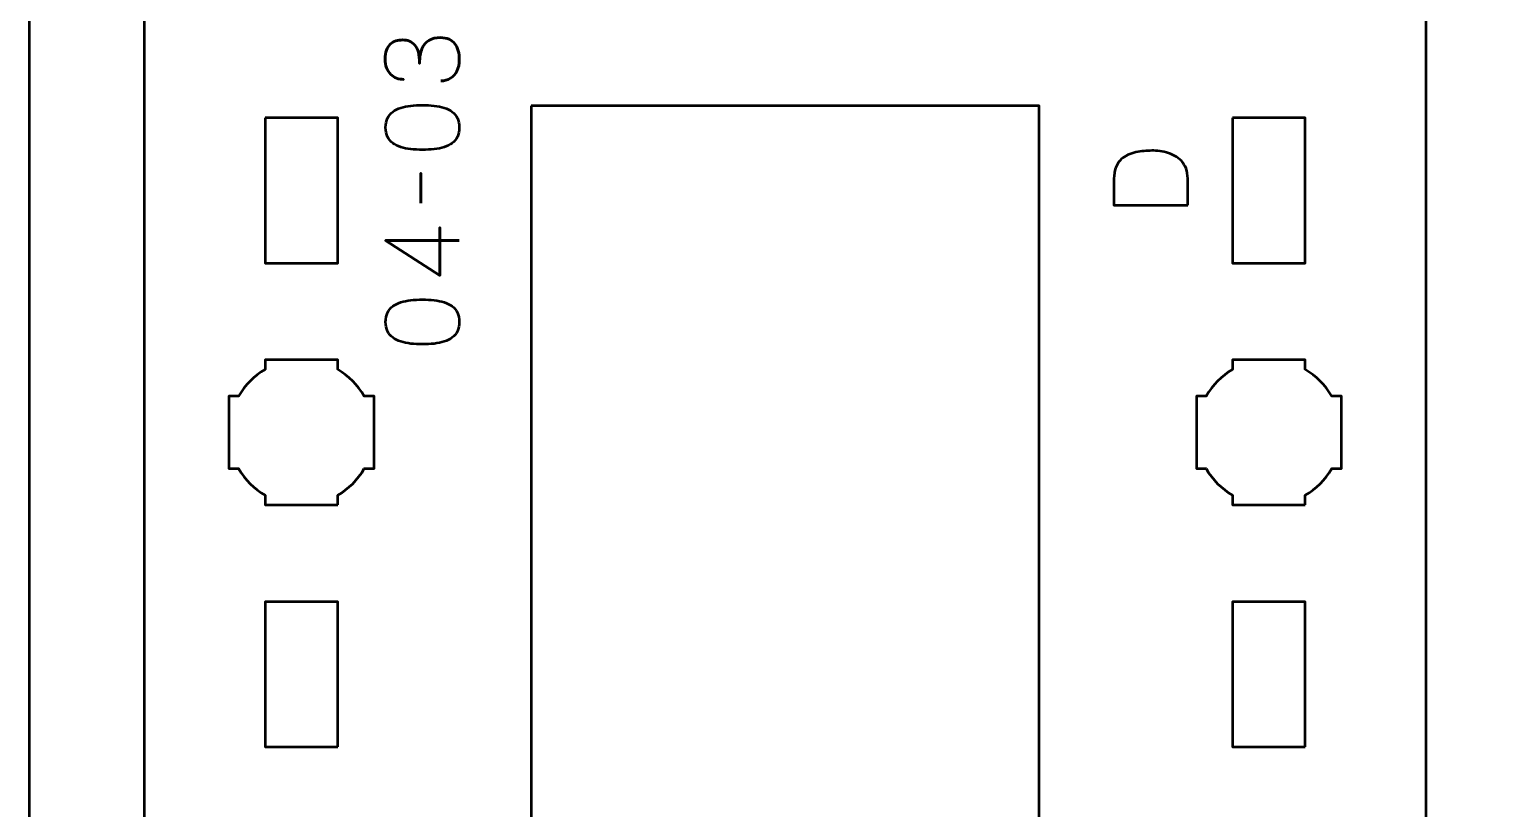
# Model space of a CAD drawing. Header units: centimetres. Extents: x -22.6 to 1.6, y -29.7 to 0.
# Drawn here: x -22.63 to -16.56, y -20.28 to -17.06 of the extents above; entities that cross this region are included whole.
import ezdxf

# ---------------------------------------------------------------- set-up
doc = ezdxf.new("R2010")
doc.units = ezdxf.units.CM
doc.header["$MEASUREMENT"] = 0
doc.layers.add('Layer 1', color=7, linetype='Continuous')

msp = doc.modelspace()

# ---------------------------------------------------------------- linework, layer by layer
at = {"layer": 'Layer 1', "color": 22, "lineweight": 53}
msp.add_open_spline([(-22.62502, -29.19995), (-22.62502, -29.19995), (-22.62502, -0.49992), (-22.62502, -0.49992), (-22.62502, -0.49992), (-22.62502, -0.22295), (-22.40193, 0.00004), (-22.12493, 0.00004), (-22.12493, 0.00004), (-22.12493, 0.00004), (1.12492, 0.00004), (1.12492, 0.00004), (1.12492, 0.00004), (1.40206, 0.00004), (1.62502, -0.22295), (1.62502, -0.49992), (1.62502, -0.49992), (1.62502, -0.49992), (1.62502, -29.19995), (1.62502, -29.19995), (1.62502, -29.19995), (1.62502, -29.47695), (1.40206, -29.70004), (1.12492, -29.70004), (1.12492, -29.70004), (1.12492, -29.70004), (-22.12493, -29.70004), (-22.12493, -29.70004), (-22.12493, -29.70004), (-22.40193, -29.70004), (-22.62502, -29.47695), (-22.62502, -29.19995)], degree=3, knots=[0, 0, 0, 0, 0.125, 0.125, 0.125, 0.125, 0.25, 0.25, 0.25, 0.25, 0.375, 0.375, 0.375, 0.375, 0.5, 0.5, 0.5, 0.5, 0.625, 0.625, 0.625, 0.625, 0.75, 0.75, 0.75, 0.75, 0.875, 0.875, 0.875, 0.875, 1, 1, 1, 1], dxfattribs=at)
at = {"layer": 'Layer 1', "color": 114, "lineweight": 53}
msp.add_open_spline([(-17.34995, -16.075), (-17.07289, -16.07508), (-16.85001, -16.29815), (-16.85001, -16.5751), (-16.85001, -16.5751), (-16.85001, -19.34169), (-16.85001, -20.10831), (-16.85001, -22.8749), (-16.85001, -22.8749), (-16.85001, -23.1519), (-17.0731, -23.375), (-17.3501, -23.375), (-17.3501, -23.375), (-17.3501, -23.375), (-21.64996, -23.375), (-21.64996, -23.375), (-21.64996, -23.375), (-21.92709, -23.375), (-22.15005, -23.1519), (-22.15005, -22.8749), (-22.15005, -22.8749), (-22.15005, -20.10831), (-22.15005, -19.34169), (-22.15005, -16.5751), (-22.15005, -16.5751), (-22.15005, -16.2981), (-21.92696, -16.075), (-21.64996, -16.075), (-21.64996, -16.075), (-21.64996, -16.075), (-17.34995, -16.075), (-17.34995, -16.075)], degree=3, knots=[0, 0, 0, 0, 0.125, 0.125, 0.125, 0.125, 0.25, 0.25, 0.25, 0.25, 0.375, 0.375, 0.375, 0.375, 0.5, 0.5, 0.5, 0.5, 0.625, 0.625, 0.625, 0.625, 0.75, 0.75, 0.75, 0.75, 0.875, 0.875, 0.875, 0.875, 1, 1, 1, 1], dxfattribs=at)
at = {"layer": 'Layer 1', "color": 30, "lineweight": 53}
for points, knots in [([(-20.92381, -17.27208), (-20.90857, -17.27201), (-20.89531, -17.26848), (-20.88381, -17.2615), (-20.88381, -17.2615), (-20.87238, -17.25451), (-20.86342, -17.24456), (-20.857, -17.23158), (-20.857, -17.23158), (-20.85058, -17.2186), (-20.84733, -17.20301), (-20.84719, -17.18487), (-20.84719, -17.18487), (-20.84719, -17.17126), (-20.8486, -17.15891), (-20.85156, -17.14769), (-20.85156, -17.14769), (-20.85453, -17.13654), (-20.85911, -17.12695), (-20.86539, -17.11883), (-20.86539, -17.11883), (-20.87167, -17.11072), (-20.87979, -17.10451), (-20.88966, -17.10007), (-20.88966, -17.10007), (-20.89961, -17.09569), (-20.91154, -17.09351), (-20.92551, -17.09344), (-20.92551, -17.09344), (-20.94413, -17.09336), (-20.95987, -17.09717), (-20.97264, -17.10472), (-20.97264, -17.10472), (-20.98541, -17.11227), (-20.995, -17.12399), (-21.00156, -17.13972), (-21.00156, -17.13972), (-21.00813, -17.15545), (-21.01144, -17.17563), (-21.01144, -17.20011), (-21.01144, -17.20011), (-21.01137, -17.18184), (-21.01306, -17.16653), (-21.01652, -17.15404), (-21.01652, -17.15404), (-21.01998, -17.14162), (-21.02485, -17.13168), (-21.0312, -17.1242), (-21.0312, -17.1242), (-21.03748, -17.11672), (-21.04496, -17.11129), (-21.05356, -17.10804), (-21.05356, -17.10804), (-21.0621, -17.10472), (-21.07148, -17.1031), (-21.08171, -17.10317), (-21.08171, -17.10317), (-21.09195, -17.1031), (-21.1014, -17.10451), (-21.11015, -17.10733), (-21.11015, -17.10733), (-21.1189, -17.11009), (-21.12659, -17.1146), (-21.13315, -17.12074), (-21.13315, -17.12074), (-21.13971, -17.12688), (-21.14486, -17.13499), (-21.14853, -17.14494), (-21.14853, -17.14494), (-21.1522, -17.15496), (-21.15403, -17.16717), (-21.1541, -17.18149), (-21.1541, -17.18149), (-21.15403, -17.19574), (-21.15192, -17.20823), (-21.14782, -17.21881), (-21.14782, -17.21881), (-21.14373, -17.22947), (-21.13816, -17.23821), (-21.13103, -17.24527), (-21.13103, -17.24527), (-21.12391, -17.25225), (-21.11579, -17.25748), (-21.10662, -17.26093), (-21.10662, -17.26093), (-21.09745, -17.26446), (-21.08771, -17.26615), (-21.07748, -17.26615), (-21.07748, -17.26615), (-21.08771, -17.26615), (-21.09745, -17.26446), (-21.10662, -17.26093), (-21.10662, -17.26093), (-21.11579, -17.25748), (-21.12391, -17.25225), (-21.13103, -17.24527), (-21.13103, -17.24527), (-21.13816, -17.23821), (-21.14373, -17.22947), (-21.14782, -17.21881), (-21.14782, -17.21881), (-21.15192, -17.20823), (-21.15403, -17.19574), (-21.1541, -17.18149), (-21.1541, -17.18149), (-21.15403, -17.16717), (-21.1522, -17.15496), (-21.14853, -17.14494), (-21.14853, -17.14494), (-21.14486, -17.13499), (-21.13971, -17.12688), (-21.13315, -17.12074), (-21.13315, -17.12074), (-21.12659, -17.1146), (-21.1189, -17.11009), (-21.11015, -17.10733), (-21.11015, -17.10733), (-21.1014, -17.10451), (-21.09195, -17.1031), (-21.08171, -17.10317), (-21.08171, -17.10317), (-21.07148, -17.1031), (-21.0621, -17.10472), (-21.05356, -17.10804), (-21.05356, -17.10804), (-21.04496, -17.11129), (-21.03748, -17.11672), (-21.0312, -17.1242), (-21.0312, -17.1242), (-21.02485, -17.13168), (-21.01998, -17.14162), (-21.01652, -17.15404), (-21.01652, -17.15404), (-21.01306, -17.16653), (-21.01137, -17.18184), (-21.01144, -17.20011), (-21.01144, -17.20011), (-21.01144, -17.17563), (-21.00813, -17.15545), (-21.00156, -17.13972), (-21.00156, -17.13972), (-20.995, -17.12399), (-20.98541, -17.11227), (-20.97264, -17.10472), (-20.97264, -17.10472), (-20.95987, -17.09717), (-20.94413, -17.09336), (-20.92551, -17.09344), (-20.92551, -17.09344), (-20.91154, -17.09351), (-20.89961, -17.09569), (-20.88966, -17.10007), (-20.88966, -17.10007), (-20.87979, -17.10451), (-20.87167, -17.11072), (-20.86539, -17.11883), (-20.86539, -17.11883), (-20.85911, -17.12695), (-20.85453, -17.13654), (-20.85156, -17.14769), (-20.85156, -17.14769), (-20.8486, -17.15891), (-20.84719, -17.17126), (-20.84719, -17.18487), (-20.84719, -17.18487), (-20.84733, -17.20301), (-20.85058, -17.2186), (-20.857, -17.23158), (-20.857, -17.23158), (-20.86342, -17.24456), (-20.87238, -17.25451), (-20.88381, -17.2615), (-20.88381, -17.2615), (-20.89531, -17.26848), (-20.90857, -17.27201), (-20.92381, -17.27208)], [0, 0, 0, 0, 0.0227273, 0.0227273, 0.0227273, 0.0227273, 0.0454545, 0.0454545, 0.0454545, 0.0454545, 0.0681818, 0.0681818, 0.0681818, 0.0681818, 0.0909091, 0.0909091, 0.0909091, 0.0909091, 0.1136364, 0.1136364, 0.1136364, 0.1136364, 0.1363636, 0.1363636, 0.1363636, 0.1363636, 0.1590909, 0.1590909, 0.1590909, 0.1590909, 0.1818182, 0.1818182, 0.1818182, 0.1818182, 0.2045455, 0.2045455, 0.2045455, 0.2045455, 0.2272727, 0.2272727, 0.2272727, 0.2272727, 0.25, 0.25, 0.25, 0.25, 0.2727273, 0.2727273, 0.2727273, 0.2727273, 0.2954545, 0.2954545, 0.2954545, 0.2954545, 0.3181818, 0.3181818, 0.3181818, 0.3181818, 0.3409091, 0.3409091, 0.3409091, 0.3409091, 0.3636364, 0.3636364, 0.3636364, 0.3636364, 0.3863636, 0.3863636, 0.3863636, 0.3863636, 0.4090909, 0.4090909, 0.4090909, 0.4090909, 0.4318182, 0.4318182, 0.4318182, 0.4318182, 0.4545455, 0.4545455, 0.4545455, 0.4545455, 0.4772727, 0.4772727, 0.4772727, 0.4772727, 0.5, 0.5, 0.5, 0.5, 0.5227273, 0.5227273, 0.5227273, 0.5227273, 0.5454545, 0.5454545, 0.5454545, 0.5454545, 0.5681818, 0.5681818, 0.5681818, 0.5681818, 0.5909091, 0.5909091, 0.5909091, 0.5909091, 0.6136364, 0.6136364, 0.6136364, 0.6136364, 0.6363636, 0.6363636, 0.6363636, 0.6363636, 0.6590909, 0.6590909, 0.6590909, 0.6590909, 0.6818182, 0.6818182, 0.6818182, 0.6818182, 0.7045455, 0.7045455, 0.7045455, 0.7045455, 0.7272727, 0.7272727, 0.7272727, 0.7272727, 0.75, 0.75, 0.75, 0.75, 0.7727273, 0.7727273, 0.7727273, 0.7727273, 0.7954545, 0.7954545, 0.7954545, 0.7954545, 0.8181818, 0.8181818, 0.8181818, 0.8181818, 0.8409091, 0.8409091, 0.8409091, 0.8409091, 0.8636364, 0.8636364, 0.8636364, 0.8636364, 0.8863636, 0.8863636, 0.8863636, 0.8863636, 0.9090909, 0.9090909, 0.9090909, 0.9090909, 0.9318182, 0.9318182, 0.9318182, 0.9318182, 0.9545455, 0.9545455, 0.9545455, 0.9545455, 0.9772727, 0.9772727, 0.9772727, 0.9772727, 1, 1, 1, 1]), ([(-20.84719, -17.46469), (-20.84726, -17.44988), (-20.84987, -17.43711), (-20.85495, -17.42645), (-20.85495, -17.42645), (-20.86003, -17.41587), (-20.8673, -17.40705), (-20.87654, -17.4), (-20.87654, -17.4), (-20.88585, -17.39301), (-20.89686, -17.38751), (-20.90956, -17.38342), (-20.90956, -17.38342), (-20.92226, -17.37939), (-20.93616, -17.3765), (-20.9514, -17.37488), (-20.9514, -17.37488), (-20.96664, -17.37318), (-20.98266, -17.37234), (-20.99959, -17.37241), (-20.99959, -17.37241), (-21.01645, -17.37234), (-21.03247, -17.37318), (-21.04764, -17.37488), (-21.04764, -17.37488), (-21.06281, -17.3765), (-21.07678, -17.37939), (-21.08948, -17.38342), (-21.08948, -17.38342), (-21.10211, -17.38751), (-21.11311, -17.39301), (-21.1225, -17.4), (-21.1225, -17.4), (-21.13181, -17.40705), (-21.13908, -17.41587), (-21.14416, -17.42645), (-21.14416, -17.42645), (-21.14931, -17.43711), (-21.15192, -17.44988), (-21.15199, -17.46469), (-21.15199, -17.46469), (-21.15192, -17.47951), (-21.14931, -17.49228), (-21.14416, -17.50294), (-21.14416, -17.50294), (-21.13908, -17.51352), (-21.13181, -17.52234), (-21.1225, -17.52939), (-21.1225, -17.52939), (-21.11311, -17.53638), (-21.10211, -17.54188), (-21.08948, -17.54597), (-21.08948, -17.54597), (-21.07678, -17.55), (-21.06281, -17.55289), (-21.04764, -17.55451), (-21.04764, -17.55451), (-21.03247, -17.5562), (-21.01645, -17.55705), (-20.99959, -17.55698), (-20.99959, -17.55698), (-20.98266, -17.55705), (-20.96664, -17.5562), (-20.9514, -17.55451), (-20.9514, -17.55451), (-20.93616, -17.55289), (-20.92226, -17.55), (-20.90956, -17.54597), (-20.90956, -17.54597), (-20.89686, -17.54188), (-20.88585, -17.53638), (-20.87654, -17.52939), (-20.87654, -17.52939), (-20.8673, -17.52234), (-20.86003, -17.51352), (-20.85495, -17.50294), (-20.85495, -17.50294), (-20.84987, -17.49228), (-20.84726, -17.47951), (-20.84719, -17.46469)], [0, 0, 0, 0, 0.05, 0.05, 0.05, 0.05, 0.1, 0.1, 0.1, 0.1, 0.15, 0.15, 0.15, 0.15, 0.2, 0.2, 0.2, 0.2, 0.25, 0.25, 0.25, 0.25, 0.3, 0.3, 0.3, 0.3, 0.35, 0.35, 0.35, 0.35, 0.4, 0.4, 0.4, 0.4, 0.45, 0.45, 0.45, 0.45, 0.5, 0.5, 0.5, 0.5, 0.55, 0.55, 0.55, 0.55, 0.6, 0.6, 0.6, 0.6, 0.65, 0.65, 0.65, 0.65, 0.7, 0.7, 0.7, 0.7, 0.75, 0.75, 0.75, 0.75, 0.8, 0.8, 0.8, 0.8, 0.85, 0.85, 0.85, 0.85, 0.9, 0.9, 0.9, 0.9, 0.95, 0.95, 0.95, 0.95, 1, 1, 1, 1]), ([(-20.84719, -17.46469), (-20.84726, -17.44988), (-20.84987, -17.43711), (-20.85495, -17.42645), (-20.85495, -17.42645), (-20.86003, -17.41587), (-20.8673, -17.40705), (-20.87654, -17.4), (-20.87654, -17.4), (-20.88585, -17.39301), (-20.89686, -17.38751), (-20.90956, -17.38342), (-20.90956, -17.38342), (-20.92226, -17.37939), (-20.93616, -17.3765), (-20.9514, -17.37488), (-20.9514, -17.37488), (-20.96664, -17.37318), (-20.98266, -17.37234), (-20.99959, -17.37241), (-20.99959, -17.37241), (-21.01645, -17.37234), (-21.03247, -17.37318), (-21.04764, -17.37488), (-21.04764, -17.37488), (-21.06281, -17.3765), (-21.07678, -17.37939), (-21.08948, -17.38342), (-21.08948, -17.38342), (-21.10211, -17.38751), (-21.11311, -17.39301), (-21.1225, -17.4), (-21.1225, -17.4), (-21.13181, -17.40705), (-21.13908, -17.41587), (-21.14416, -17.42645), (-21.14416, -17.42645), (-21.14931, -17.43711), (-21.15192, -17.44988), (-21.15199, -17.46469), (-21.15199, -17.46469), (-21.15192, -17.47951), (-21.14931, -17.49228), (-21.14416, -17.50294), (-21.14416, -17.50294), (-21.13908, -17.51352), (-21.13181, -17.52234), (-21.1225, -17.52939), (-21.1225, -17.52939), (-21.11311, -17.53638), (-21.10211, -17.54188), (-21.08948, -17.54597), (-21.08948, -17.54597), (-21.07678, -17.55), (-21.06281, -17.55289), (-21.04764, -17.55451), (-21.04764, -17.55451), (-21.03247, -17.5562), (-21.01645, -17.55705), (-20.99959, -17.55698), (-20.99959, -17.55698), (-20.98266, -17.55705), (-20.96664, -17.5562), (-20.9514, -17.55451), (-20.9514, -17.55451), (-20.93616, -17.55289), (-20.92226, -17.55), (-20.90956, -17.54597), (-20.90956, -17.54597), (-20.89686, -17.54188), (-20.88585, -17.53638), (-20.87654, -17.52939), (-20.87654, -17.52939), (-20.8673, -17.52234), (-20.86003, -17.51352), (-20.85495, -17.50294), (-20.85495, -17.50294), (-20.84987, -17.49228), (-20.84726, -17.47951), (-20.84719, -17.46469)], [0, 0, 0, 0, 0.05, 0.05, 0.05, 0.05, 0.1, 0.1, 0.1, 0.1, 0.15, 0.15, 0.15, 0.15, 0.2, 0.2, 0.2, 0.2, 0.25, 0.25, 0.25, 0.25, 0.3, 0.3, 0.3, 0.3, 0.35, 0.35, 0.35, 0.35, 0.4, 0.4, 0.4, 0.4, 0.45, 0.45, 0.45, 0.45, 0.5, 0.5, 0.5, 0.5, 0.55, 0.55, 0.55, 0.55, 0.6, 0.6, 0.6, 0.6, 0.65, 0.65, 0.65, 0.65, 0.7, 0.7, 0.7, 0.7, 0.75, 0.75, 0.75, 0.75, 0.8, 0.8, 0.8, 0.8, 0.85, 0.85, 0.85, 0.85, 0.9, 0.9, 0.9, 0.9, 0.95, 0.95, 0.95, 0.95, 1, 1, 1, 1]), ([(-17.83552, -17.78638), (-17.83552, -17.78638), (-18.14074, -17.78638), (-18.14074, -17.78638), (-18.14074, -17.78638), (-18.14074, -17.78638), (-18.14074, -17.67631), (-18.14074, -17.67631), (-18.14074, -17.67631), (-18.14067, -17.65959), (-18.13848, -17.64513), (-18.13418, -17.63292), (-18.13418, -17.63292), (-18.12988, -17.62079), (-18.12395, -17.61049), (-18.11647, -17.60216), (-18.11647, -17.60216), (-18.10892, -17.59377), (-18.10024, -17.58699), (-18.09044, -17.5817), (-18.09044, -17.5817), (-18.0807, -17.57641), (-18.07026, -17.57232), (-18.05918, -17.56942), (-18.05918, -17.56942), (-18.04817, -17.56653), (-18.03695, -17.56449), (-18.0256, -17.56322), (-18.0256, -17.56322), (-18.01424, -17.56195), (-18.00323, -17.5611), (-17.99258, -17.56075), (-17.99258, -17.56075), (-17.98192, -17.56025), (-17.9707, -17.5606), (-17.95892, -17.56173), (-17.95892, -17.56173), (-17.94714, -17.56286), (-17.93536, -17.56498), (-17.92364, -17.56815), (-17.92364, -17.56815), (-17.91193, -17.57126), (-17.90078, -17.5757), (-17.8902, -17.58135), (-17.8902, -17.58135), (-17.87969, -17.58706), (-17.8703, -17.59426), (-17.86212, -17.60287), (-17.86212, -17.60287), (-17.85393, -17.61155), (-17.84744, -17.62192), (-17.84272, -17.63405), (-17.84272, -17.63405), (-17.83799, -17.64619), (-17.83559, -17.6603), (-17.83552, -17.67631), (-17.83552, -17.67631), (-17.83552, -17.67631), (-17.83552, -17.78638), (-17.83552, -17.78638)], [0, 0, 0, 0, 0.0666667, 0.0666667, 0.0666667, 0.0666667, 0.1333333, 0.1333333, 0.1333333, 0.1333333, 0.2, 0.2, 0.2, 0.2, 0.2666667, 0.2666667, 0.2666667, 0.2666667, 0.3333333, 0.3333333, 0.3333333, 0.3333333, 0.4, 0.4, 0.4, 0.4, 0.4666667, 0.4666667, 0.4666667, 0.4666667, 0.5333333, 0.5333333, 0.5333333, 0.5333333, 0.6, 0.6, 0.6, 0.6, 0.6666667, 0.6666667, 0.6666667, 0.6666667, 0.7333333, 0.7333333, 0.7333333, 0.7333333, 0.8, 0.8, 0.8, 0.8, 0.8666667, 0.8666667, 0.8666667, 0.8666667, 0.9333333, 0.9333333, 0.9333333, 0.9333333, 1, 1, 1, 1]), ([(-17.83552, -17.78638), (-17.83552, -17.78638), (-18.14074, -17.78638), (-18.14074, -17.78638), (-18.14074, -17.78638), (-18.14074, -17.78638), (-18.14074, -17.67631), (-18.14074, -17.67631), (-18.14074, -17.67631), (-18.14067, -17.65959), (-18.13848, -17.64513), (-18.13418, -17.63292), (-18.13418, -17.63292), (-18.12988, -17.62079), (-18.12395, -17.61049), (-18.11647, -17.60216), (-18.11647, -17.60216), (-18.10892, -17.59377), (-18.10024, -17.58699), (-18.09044, -17.5817), (-18.09044, -17.5817), (-18.0807, -17.57641), (-18.07026, -17.57232), (-18.05918, -17.56942), (-18.05918, -17.56942), (-18.04817, -17.56653), (-18.03695, -17.56449), (-18.0256, -17.56322), (-18.0256, -17.56322), (-18.01424, -17.56195), (-18.00323, -17.5611), (-17.99258, -17.56075), (-17.99258, -17.56075), (-17.98192, -17.56025), (-17.9707, -17.5606), (-17.95892, -17.56173), (-17.95892, -17.56173), (-17.94714, -17.56286), (-17.93536, -17.56498), (-17.92364, -17.56815), (-17.92364, -17.56815), (-17.91193, -17.57126), (-17.90078, -17.5757), (-17.8902, -17.58135), (-17.8902, -17.58135), (-17.87969, -17.58706), (-17.8703, -17.59426), (-17.86212, -17.60287), (-17.86212, -17.60287), (-17.85393, -17.61155), (-17.84744, -17.62192), (-17.84272, -17.63405), (-17.84272, -17.63405), (-17.83799, -17.64619), (-17.83559, -17.6603), (-17.83552, -17.67631), (-17.83552, -17.67631), (-17.83552, -17.67631), (-17.83552, -17.78638), (-17.83552, -17.78638)], [0, 0, 0, 0, 0.0666667, 0.0666667, 0.0666667, 0.0666667, 0.1333333, 0.1333333, 0.1333333, 0.1333333, 0.2, 0.2, 0.2, 0.2, 0.2666667, 0.2666667, 0.2666667, 0.2666667, 0.3333333, 0.3333333, 0.3333333, 0.3333333, 0.4, 0.4, 0.4, 0.4, 0.4666667, 0.4666667, 0.4666667, 0.4666667, 0.5333333, 0.5333333, 0.5333333, 0.5333333, 0.6, 0.6, 0.6, 0.6, 0.6666667, 0.6666667, 0.6666667, 0.6666667, 0.7333333, 0.7333333, 0.7333333, 0.7333333, 0.8, 0.8, 0.8, 0.8, 0.8666667, 0.8666667, 0.8666667, 0.8666667, 0.9333333, 0.9333333, 0.9333333, 0.9333333, 1, 1, 1, 1]), ([(-21.00679, -17.77711), (-21.00679, -17.77711), (-21.00679, -17.65392), (-21.00679, -17.65392), (-21.00679, -17.65392), (-21.00679, -17.65392), (-21.00679, -17.77711), (-21.00679, -17.77711)], [0, 0, 0, 0, 0.5, 0.5, 0.5, 0.5, 1, 1, 1, 1]), ([(-20.84719, -17.93205), (-20.84719, -17.93205), (-21.15241, -17.93205), (-21.15241, -17.93205), (-21.15241, -17.93205), (-21.15241, -17.93205), (-20.92847, -18.07598), (-20.92847, -18.07598), (-20.92847, -18.07598), (-20.92847, -18.07598), (-20.92847, -17.87786), (-20.92847, -17.87786), (-20.92847, -17.87786), (-20.92847, -17.87786), (-20.92847, -18.07598), (-20.92847, -18.07598), (-20.92847, -18.07598), (-20.92847, -18.07598), (-21.15241, -17.93205), (-21.15241, -17.93205), (-21.15241, -17.93205), (-21.15241, -17.93205), (-20.84719, -17.93205), (-20.84719, -17.93205)], [0, 0, 0, 0, 0.1666667, 0.1666667, 0.1666667, 0.1666667, 0.3333333, 0.3333333, 0.3333333, 0.3333333, 0.5, 0.5, 0.5, 0.5, 0.6666667, 0.6666667, 0.6666667, 0.6666667, 0.8333333, 0.8333333, 0.8333333, 0.8333333, 1, 1, 1, 1]), ([(-20.84719, -18.26859), (-20.84726, -18.25378), (-20.84987, -18.24101), (-20.85495, -18.23035), (-20.85495, -18.23035), (-20.86003, -18.21977), (-20.8673, -18.21095), (-20.87654, -18.2039), (-20.87654, -18.2039), (-20.88585, -18.19691), (-20.89686, -18.19141), (-20.90956, -18.18732), (-20.90956, -18.18732), (-20.92226, -18.18329), (-20.93616, -18.1804), (-20.9514, -18.17878), (-20.9514, -18.17878), (-20.96664, -18.17708), (-20.98266, -18.17624), (-20.99959, -18.17631), (-20.99959, -18.17631), (-21.01645, -18.17624), (-21.03247, -18.17708), (-21.04764, -18.17878), (-21.04764, -18.17878), (-21.06281, -18.1804), (-21.07678, -18.18329), (-21.08948, -18.18732), (-21.08948, -18.18732), (-21.10211, -18.19141), (-21.11311, -18.19691), (-21.1225, -18.2039), (-21.1225, -18.2039), (-21.13181, -18.21095), (-21.13908, -18.21977), (-21.14416, -18.23035), (-21.14416, -18.23035), (-21.14931, -18.24101), (-21.15192, -18.25378), (-21.15199, -18.26859), (-21.15199, -18.26859), (-21.15192, -18.28341), (-21.14931, -18.29618), (-21.14416, -18.30684), (-21.14416, -18.30684), (-21.13908, -18.31742), (-21.13181, -18.32624), (-21.1225, -18.33329), (-21.1225, -18.33329), (-21.11311, -18.34028), (-21.10211, -18.34578), (-21.08948, -18.34987), (-21.08948, -18.34987), (-21.07678, -18.3539), (-21.06281, -18.35679), (-21.04764, -18.35841), (-21.04764, -18.35841), (-21.03247, -18.3601), (-21.01645, -18.36095), (-20.99959, -18.36088), (-20.99959, -18.36088), (-20.98266, -18.36095), (-20.96664, -18.3601), (-20.9514, -18.35841), (-20.9514, -18.35841), (-20.93616, -18.35679), (-20.92226, -18.3539), (-20.90956, -18.34987), (-20.90956, -18.34987), (-20.89686, -18.34578), (-20.88585, -18.34028), (-20.87654, -18.33329), (-20.87654, -18.33329), (-20.8673, -18.32624), (-20.86003, -18.31742), (-20.85495, -18.30684), (-20.85495, -18.30684), (-20.84987, -18.29618), (-20.84726, -18.28341), (-20.84719, -18.26859)], [0, 0, 0, 0, 0.05, 0.05, 0.05, 0.05, 0.1, 0.1, 0.1, 0.1, 0.15, 0.15, 0.15, 0.15, 0.2, 0.2, 0.2, 0.2, 0.25, 0.25, 0.25, 0.25, 0.3, 0.3, 0.3, 0.3, 0.35, 0.35, 0.35, 0.35, 0.4, 0.4, 0.4, 0.4, 0.45, 0.45, 0.45, 0.45, 0.5, 0.5, 0.5, 0.5, 0.55, 0.55, 0.55, 0.55, 0.6, 0.6, 0.6, 0.6, 0.65, 0.65, 0.65, 0.65, 0.7, 0.7, 0.7, 0.7, 0.75, 0.75, 0.75, 0.75, 0.8, 0.8, 0.8, 0.8, 0.85, 0.85, 0.85, 0.85, 0.9, 0.9, 0.9, 0.9, 0.95, 0.95, 0.95, 0.95, 1, 1, 1, 1]), ([(-20.84719, -18.26859), (-20.84726, -18.25378), (-20.84987, -18.24101), (-20.85495, -18.23035), (-20.85495, -18.23035), (-20.86003, -18.21977), (-20.8673, -18.21095), (-20.87654, -18.2039), (-20.87654, -18.2039), (-20.88585, -18.19691), (-20.89686, -18.19141), (-20.90956, -18.18732), (-20.90956, -18.18732), (-20.92226, -18.18329), (-20.93616, -18.1804), (-20.9514, -18.17878), (-20.9514, -18.17878), (-20.96664, -18.17708), (-20.98266, -18.17624), (-20.99959, -18.17631), (-20.99959, -18.17631), (-21.01645, -18.17624), (-21.03247, -18.17708), (-21.04764, -18.17878), (-21.04764, -18.17878), (-21.06281, -18.1804), (-21.07678, -18.18329), (-21.08948, -18.18732), (-21.08948, -18.18732), (-21.10211, -18.19141), (-21.11311, -18.19691), (-21.1225, -18.2039), (-21.1225, -18.2039), (-21.13181, -18.21095), (-21.13908, -18.21977), (-21.14416, -18.23035), (-21.14416, -18.23035), (-21.14931, -18.24101), (-21.15192, -18.25378), (-21.15199, -18.26859), (-21.15199, -18.26859), (-21.15192, -18.28341), (-21.14931, -18.29618), (-21.14416, -18.30684), (-21.14416, -18.30684), (-21.13908, -18.31742), (-21.13181, -18.32624), (-21.1225, -18.33329), (-21.1225, -18.33329), (-21.11311, -18.34028), (-21.10211, -18.34578), (-21.08948, -18.34987), (-21.08948, -18.34987), (-21.07678, -18.3539), (-21.06281, -18.35679), (-21.04764, -18.35841), (-21.04764, -18.35841), (-21.03247, -18.3601), (-21.01645, -18.36095), (-20.99959, -18.36088), (-20.99959, -18.36088), (-20.98266, -18.36095), (-20.96664, -18.3601), (-20.9514, -18.35841), (-20.9514, -18.35841), (-20.93616, -18.35679), (-20.92226, -18.3539), (-20.90956, -18.34987), (-20.90956, -18.34987), (-20.89686, -18.34578), (-20.88585, -18.34028), (-20.87654, -18.33329), (-20.87654, -18.33329), (-20.8673, -18.32624), (-20.86003, -18.31742), (-20.85495, -18.30684), (-20.85495, -18.30684), (-20.84987, -18.29618), (-20.84726, -18.28341), (-20.84719, -18.26859)], [0, 0, 0, 0, 0.05, 0.05, 0.05, 0.05, 0.1, 0.1, 0.1, 0.1, 0.15, 0.15, 0.15, 0.15, 0.2, 0.2, 0.2, 0.2, 0.25, 0.25, 0.25, 0.25, 0.3, 0.3, 0.3, 0.3, 0.35, 0.35, 0.35, 0.35, 0.4, 0.4, 0.4, 0.4, 0.45, 0.45, 0.45, 0.45, 0.5, 0.5, 0.5, 0.5, 0.55, 0.55, 0.55, 0.55, 0.6, 0.6, 0.6, 0.6, 0.65, 0.65, 0.65, 0.65, 0.7, 0.7, 0.7, 0.7, 0.75, 0.75, 0.75, 0.75, 0.8, 0.8, 0.8, 0.8, 0.85, 0.85, 0.85, 0.85, 0.9, 0.9, 0.9, 0.9, 0.95, 0.95, 0.95, 0.95, 1, 1, 1, 1])]:
    msp.add_open_spline(points, degree=3, knots=knots, dxfattribs=at)
at = {"layer": 'Layer 1', "color": 250, "lineweight": 53}
for points, knots in [([(-20.55002, -17.375), (-19.29986, -17.375), (-19.70022, -17.375), (-18.45003, -17.375), (-18.45003, -17.375), (-18.45004, -19.29204), (-18.45005, -20.13648), (-18.45004, -22.075), (-18.45004, -22.075), (-19.32721, -22.075), (-19.67285, -22.075), (-20.55003, -22.075), (-20.55003, -22.075), (-20.55003, -20.17352), (-20.55002, -19.26483), (-20.55002, -17.375)], [0, 0, 0, 0, 0.25, 0.25, 0.25, 0.25, 0.5, 0.5, 0.5, 0.5, 0.75, 0.75, 0.75, 0.75, 1, 1, 1, 1]), ([(-21.64996, -17.42505), (-21.64996, -17.42505), (-21.34995, -17.42505), (-21.34995, -17.42505), (-21.34995, -17.42505), (-21.34995, -17.42505), (-21.34995, -18.02504), (-21.34995, -18.02504), (-21.34995, -18.02504), (-21.34995, -18.02504), (-21.64996, -18.02504), (-21.64996, -18.02504), (-21.64996, -18.02504), (-21.64996, -18.02504), (-21.64996, -17.42505), (-21.64996, -17.42505)], [0, 0, 0, 0, 0.25, 0.25, 0.25, 0.25, 0.5, 0.5, 0.5, 0.5, 0.75, 0.75, 0.75, 0.75, 1, 1, 1, 1]), ([(-17.64996, -17.42505), (-17.64996, -17.42505), (-17.34995, -17.42505), (-17.34995, -17.42505), (-17.34995, -17.42505), (-17.34995, -17.42505), (-17.34995, -18.02504), (-17.34995, -18.02504), (-17.34995, -18.02504), (-17.34995, -18.02504), (-17.64996, -18.02504), (-17.64996, -18.02504), (-17.64996, -18.02504), (-17.64996, -18.02504), (-17.64996, -17.42505), (-17.64996, -17.42505)], [0, 0, 0, 0, 0.25, 0.25, 0.25, 0.25, 0.5, 0.5, 0.5, 0.5, 0.75, 0.75, 0.75, 0.75, 1, 1, 1, 1]), ([(-21.34996, -19.02495), (-21.34996, -19.02495), (-21.49848, -19.02495), (-21.49848, -19.02495), (-21.49848, -19.02495), (-21.49848, -19.02495), (-21.50003, -19.02497), (-21.50003, -19.02497), (-21.50003, -19.02497), (-21.50003, -19.02497), (-21.50158, -19.02495), (-21.50158, -19.02495), (-21.50158, -19.02495), (-21.50158, -19.02495), (-21.64996, -19.02495), (-21.64996, -19.02495), (-21.64996, -19.02495), (-21.64996, -19.02495), (-21.64996, -18.98486), (-21.64996, -18.98486), (-21.64996, -18.98486), (-21.69553, -18.95851), (-21.73351, -18.92051), (-21.75987, -18.87496), (-21.75987, -18.87496), (-21.75987, -18.87496), (-21.79996, -18.87496), (-21.79996, -18.87496), (-21.79996, -18.87496), (-21.79996, -18.87496), (-21.79996, -18.73091), (-21.79996, -18.73091), (-21.79996, -18.73091), (-21.79996, -18.73091), (-21.80002, -18.72497), (-21.80002, -18.72497), (-21.80002, -18.72497), (-21.80002, -18.72497), (-21.79996, -18.71903), (-21.79996, -18.71903), (-21.79996, -18.71903), (-21.79996, -18.71903), (-21.79996, -18.57496), (-21.79996, -18.57496), (-21.79996, -18.57496), (-21.79996, -18.57496), (-21.75989, -18.57496), (-21.75989, -18.57496), (-21.75989, -18.57496), (-21.73353, -18.52939), (-21.69554, -18.4914), (-21.64996, -18.46506), (-21.64996, -18.46506), (-21.64996, -18.46506), (-21.64996, -18.42496), (-21.64996, -18.42496), (-21.64996, -18.42496), (-21.64996, -18.42496), (-21.34996, -18.42496), (-21.34996, -18.42496), (-21.34996, -18.42496), (-21.34996, -18.42496), (-21.34996, -18.46515), (-21.34996, -18.46515), (-21.34996, -18.46515), (-21.30446, -18.49149), (-21.26652, -18.52945), (-21.24018, -18.57496), (-21.24018, -18.57496), (-21.24018, -18.57496), (-21.19997, -18.57496), (-21.19997, -18.57496), (-21.19997, -18.57496), (-21.19997, -18.57496), (-21.19997, -18.87496), (-21.19997, -18.87496), (-21.19997, -18.87496), (-21.19997, -18.87496), (-21.2402, -18.87496), (-21.2402, -18.87496), (-21.2402, -18.87496), (-21.26654, -18.92046), (-21.30447, -18.95842), (-21.34996, -18.98476), (-21.34996, -18.98476), (-21.34996, -18.98476), (-21.34996, -19.02495), (-21.34996, -19.02495)], [0, 0, 0, 0, 0.0454545, 0.0454545, 0.0454545, 0.0454545, 0.0909091, 0.0909091, 0.0909091, 0.0909091, 0.1363636, 0.1363636, 0.1363636, 0.1363636, 0.1818182, 0.1818182, 0.1818182, 0.1818182, 0.2272727, 0.2272727, 0.2272727, 0.2272727, 0.2727273, 0.2727273, 0.2727273, 0.2727273, 0.3181818, 0.3181818, 0.3181818, 0.3181818, 0.3636364, 0.3636364, 0.3636364, 0.3636364, 0.4090909, 0.4090909, 0.4090909, 0.4090909, 0.4545455, 0.4545455, 0.4545455, 0.4545455, 0.5, 0.5, 0.5, 0.5, 0.5454545, 0.5454545, 0.5454545, 0.5454545, 0.5909091, 0.5909091, 0.5909091, 0.5909091, 0.6363636, 0.6363636, 0.6363636, 0.6363636, 0.6818182, 0.6818182, 0.6818182, 0.6818182, 0.7272727, 0.7272727, 0.7272727, 0.7272727, 0.7727273, 0.7727273, 0.7727273, 0.7727273, 0.8181818, 0.8181818, 0.8181818, 0.8181818, 0.8636364, 0.8636364, 0.8636364, 0.8636364, 0.9090909, 0.9090909, 0.9090909, 0.9090909, 0.9545455, 0.9545455, 0.9545455, 0.9545455, 1, 1, 1, 1]), ([(-17.34996, -19.02495), (-17.34996, -19.02495), (-17.49848, -19.02495), (-17.49848, -19.02495), (-17.49848, -19.02495), (-17.49848, -19.02495), (-17.50003, -19.02497), (-17.50003, -19.02497), (-17.50003, -19.02497), (-17.50003, -19.02497), (-17.50158, -19.02495), (-17.50158, -19.02495), (-17.50158, -19.02495), (-17.50158, -19.02495), (-17.64996, -19.02495), (-17.64996, -19.02495), (-17.64996, -19.02495), (-17.64996, -19.02495), (-17.64996, -18.98486), (-17.64996, -18.98486), (-17.64996, -18.98486), (-17.69553, -18.95851), (-17.73351, -18.92051), (-17.75987, -18.87496), (-17.75987, -18.87496), (-17.75987, -18.87496), (-17.79996, -18.87496), (-17.79996, -18.87496), (-17.79996, -18.87496), (-17.79996, -18.87496), (-17.79996, -18.73091), (-17.79996, -18.73091), (-17.79996, -18.73091), (-17.79996, -18.73091), (-17.80002, -18.72497), (-17.80002, -18.72497), (-17.80002, -18.72497), (-17.80002, -18.72497), (-17.79996, -18.71903), (-17.79996, -18.71903), (-17.79996, -18.71903), (-17.79996, -18.71903), (-17.79996, -18.57496), (-17.79996, -18.57496), (-17.79996, -18.57496), (-17.79996, -18.57496), (-17.75989, -18.57496), (-17.75989, -18.57496), (-17.75989, -18.57496), (-17.73353, -18.52939), (-17.69554, -18.4914), (-17.64996, -18.46506), (-17.64996, -18.46506), (-17.64996, -18.46506), (-17.64996, -18.42496), (-17.64996, -18.42496), (-17.64996, -18.42496), (-17.64996, -18.42496), (-17.34996, -18.42496), (-17.34996, -18.42496), (-17.34996, -18.42496), (-17.34996, -18.42496), (-17.34996, -18.46515), (-17.34996, -18.46515), (-17.34996, -18.46515), (-17.30446, -18.49149), (-17.26652, -18.52945), (-17.24018, -18.57496), (-17.24018, -18.57496), (-17.24018, -18.57496), (-17.19997, -18.57496), (-17.19997, -18.57496), (-17.19997, -18.57496), (-17.19997, -18.57496), (-17.19997, -18.87496), (-17.19997, -18.87496), (-17.19997, -18.87496), (-17.19997, -18.87496), (-17.2402, -18.87496), (-17.2402, -18.87496), (-17.2402, -18.87496), (-17.26654, -18.92046), (-17.30447, -18.95842), (-17.34996, -18.98476), (-17.34996, -18.98476), (-17.34996, -18.98476), (-17.34996, -19.02495), (-17.34996, -19.02495)], [0, 0, 0, 0, 0.0454545, 0.0454545, 0.0454545, 0.0454545, 0.0909091, 0.0909091, 0.0909091, 0.0909091, 0.1363636, 0.1363636, 0.1363636, 0.1363636, 0.1818182, 0.1818182, 0.1818182, 0.1818182, 0.2272727, 0.2272727, 0.2272727, 0.2272727, 0.2727273, 0.2727273, 0.2727273, 0.2727273, 0.3181818, 0.3181818, 0.3181818, 0.3181818, 0.3636364, 0.3636364, 0.3636364, 0.3636364, 0.4090909, 0.4090909, 0.4090909, 0.4090909, 0.4545455, 0.4545455, 0.4545455, 0.4545455, 0.5, 0.5, 0.5, 0.5, 0.5454545, 0.5454545, 0.5454545, 0.5454545, 0.5909091, 0.5909091, 0.5909091, 0.5909091, 0.6363636, 0.6363636, 0.6363636, 0.6363636, 0.6818182, 0.6818182, 0.6818182, 0.6818182, 0.7272727, 0.7272727, 0.7272727, 0.7272727, 0.7727273, 0.7727273, 0.7727273, 0.7727273, 0.8181818, 0.8181818, 0.8181818, 0.8181818, 0.8636364, 0.8636364, 0.8636364, 0.8636364, 0.9090909, 0.9090909, 0.9090909, 0.9090909, 0.9545455, 0.9545455, 0.9545455, 0.9545455, 1, 1, 1, 1]), ([(-21.34996, -20.02495), (-21.34996, -20.02495), (-21.64996, -20.02495), (-21.64996, -20.02495), (-21.64996, -20.02495), (-21.64996, -20.02495), (-21.64996, -19.42496), (-21.64996, -19.42496), (-21.64996, -19.42496), (-21.64996, -19.42496), (-21.34996, -19.42496), (-21.34996, -19.42496), (-21.34996, -19.42496), (-21.34996, -19.42496), (-21.34996, -20.02495), (-21.34996, -20.02495)], [0, 0, 0, 0, 0.25, 0.25, 0.25, 0.25, 0.5, 0.5, 0.5, 0.5, 0.75, 0.75, 0.75, 0.75, 1, 1, 1, 1]), ([(-17.34996, -20.02495), (-17.34996, -20.02495), (-17.64996, -20.02495), (-17.64996, -20.02495), (-17.64996, -20.02495), (-17.64996, -20.02495), (-17.64996, -19.42496), (-17.64996, -19.42496), (-17.64996, -19.42496), (-17.64996, -19.42496), (-17.34996, -19.42496), (-17.34996, -19.42496), (-17.34996, -19.42496), (-17.34996, -19.42496), (-17.34996, -20.02495), (-17.34996, -20.02495)], [0, 0, 0, 0, 0.25, 0.25, 0.25, 0.25, 0.5, 0.5, 0.5, 0.5, 0.75, 0.75, 0.75, 0.75, 1, 1, 1, 1])]:
    msp.add_open_spline(points, degree=3, knots=knots, dxfattribs=at)

doc.saveas('drawing.dxf')
